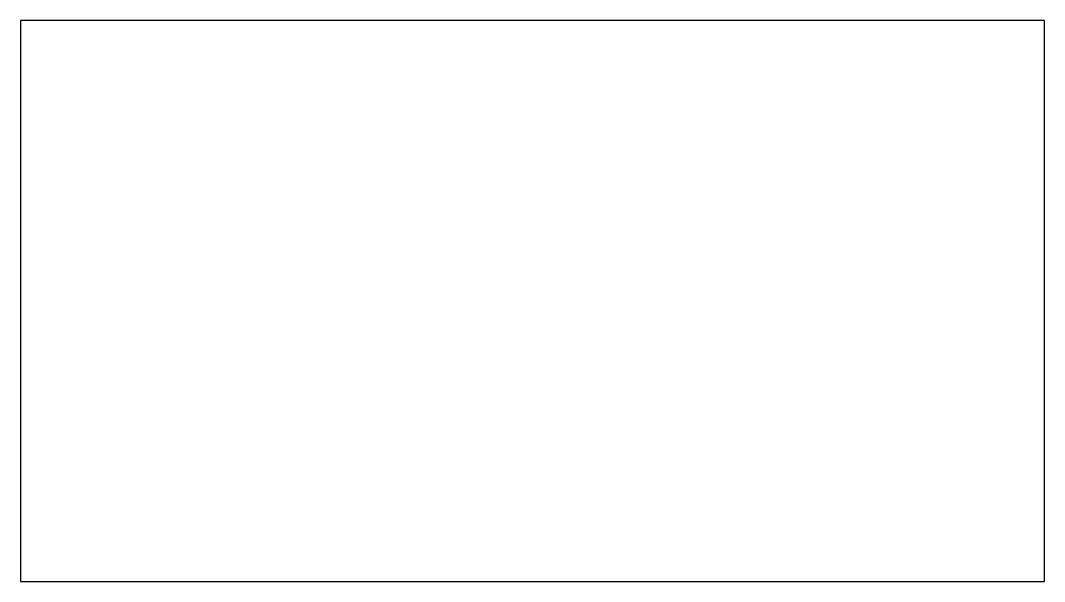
# Model space of a CAD drawing. Header units: inches. Extents: x 906 to 1043, y 232 to 306.
import ezdxf

# ---------------------------------------------------------------- set-up
doc = ezdxf.new("R2010")
doc.units = ezdxf.units.IN
doc.header["$MEASUREMENT"] = 0
doc.layers.add('Data', color=7, linetype='Continuous')

msp = doc.modelspace()

# ---------------------------------------------------------------- linework, layer by layer
at = {"layer": 'Data'}
for p, q in [((1042.57, 306.4), (906.05, 306.4)), ((906.05, 306.4), (906.05, 231.6)), ((1042.57, 231.6), (1042.57, 306.4)), ((906.05, 231.6), (1042.57, 231.6))]:
    msp.add_line(p, q, dxfattribs=at)

doc.saveas('drawing.dxf')
